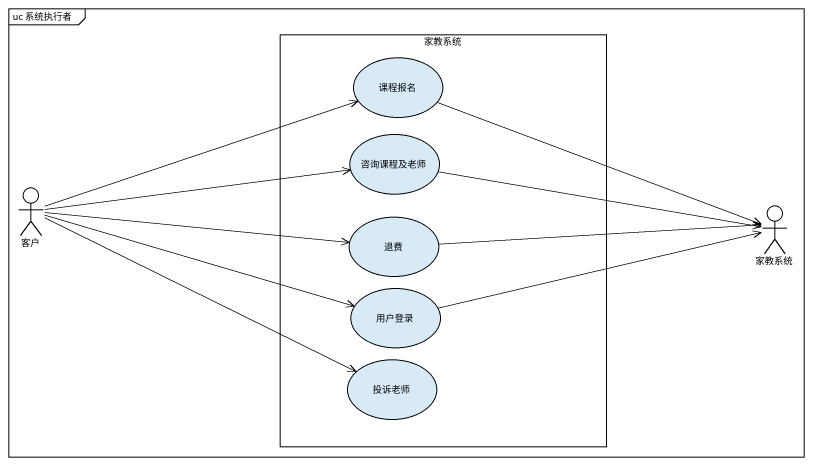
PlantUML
@startuml
mainframe uc 系统执行者
rectangle 家教系统 {
  usecase 课程报名
  usecase 咨询课程及老师
  usecase 退费
  usecase 用户登录
  usecase 投诉老师
}
actor 客户
actor "家教系统" as 家教系统_2
客户 -right-> 课程报名
客户 -right-> 咨询课程及老师
客户 -right-> 退费
客户 -right-> 用户登录
客户 -right-> 投诉老师
家教系统_2 <-left- 课程报名
家教系统_2 <-left- 咨询课程及老师
家教系统_2 <-left- 退费
用户登录 -right-> 家教系统_2
@enduml
